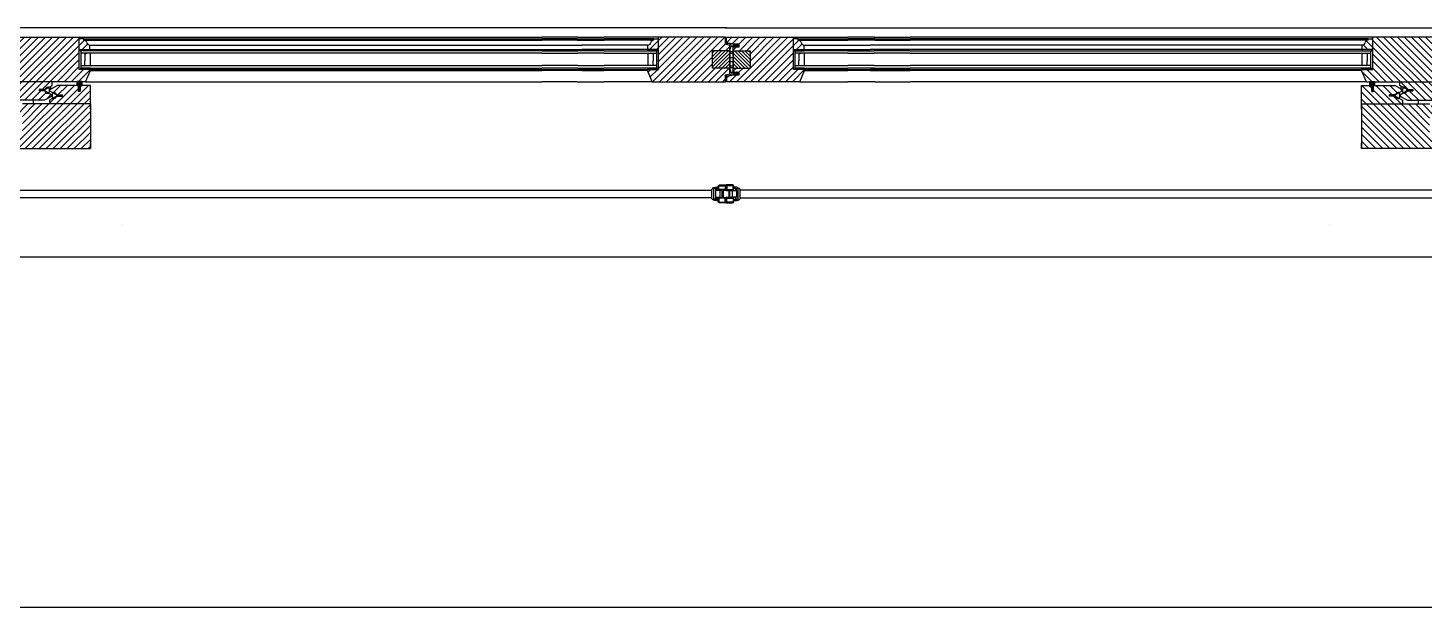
# Model space of a CAD drawing. Header units: inches. Extents: x 1985 to 11287, y 379 to 3234.
# Drawn here: x 8059.4 to 8129.9, y 1364.6 to 1393.8 of the extents above; entities that cross this region are included whole.
import ezdxf

# ---------------------------------------------------------------- set-up
doc = ezdxf.new("R2010")
doc.units = ezdxf.units.IN
doc.header["$MEASUREMENT"] = 0
for name, color, linetype in [('glass 99', 6, 'CONTINUOUS'), ('glazing tape 99', 7, 'CONTINUOUS'), ('hardware 99', 94, 'CONTINUOUS'), ('hatch 99', 1, 'CONTINUOUS'), ('screen 99', 4, 'CONTINUOUS'), ('separation 99', 3, 'CONTINUOUS'), ('weatherstripping 99', 5, 'CONTINUOUS'), ('wood detail 99', 7, 'CONTINUOUS')]:
    doc.layers.add(name, color=color, linetype=linetype)

msp = doc.modelspace()

# ---------------------------------------------------------------- hatches: boundary and pattern name
at = {"layer": 'glazing tape 99'}
h = msp.add_hatch(color=7, dxfattribs=at)
h.paths.add_polyline_path([(8062.045042, 1392.73813), (8062.545042, 1392.73813), (8062.545042, 1392.67563), (8062.045042, 1392.67563)])
h.paths.add_polyline_path([(8062.068542, 1391.80063), (8062.568542, 1391.80063), (8062.568542, 1391.73813), (8062.068542, 1391.73813)])
h = msp.add_hatch(color=7, dxfattribs=at)
h.paths.add_polyline_path([(8090.71704, 1392.73813), (8091.21704, 1392.73813), (8091.21704, 1392.67563), (8090.71704, 1392.67563)])
h.paths.add_polyline_path([(8090.69354, 1391.80063), (8091.19354, 1391.80063), (8091.19354, 1391.73813), (8090.69354, 1391.73813)])
h = msp.add_hatch(color=7, dxfattribs=at)
h.paths.add_polyline_path([(8098.60754, 1392.73813), (8098.10754, 1392.73813), (8098.10754, 1392.67563), (8098.60754, 1392.67563)])
h.paths.add_polyline_path([(8098.63104, 1391.80063), (8098.13104, 1391.80063), (8098.13104, 1391.73813), (8098.63104, 1391.73813)])
h = msp.add_hatch(color=7, dxfattribs=at)
h.paths.add_polyline_path([(8127.279539, 1392.73813), (8126.779539, 1392.73813), (8126.779539, 1392.67563), (8127.279539, 1392.67563)])
h.paths.add_polyline_path([(8127.256039, 1391.80063), (8126.756039, 1391.80063), (8126.756039, 1391.73813), (8127.256039, 1391.73813)])
at = {"layer": 'hardware 99'}
h = msp.add_hatch(dxfattribs=at)
h.set_pattern_fill('ANSI31', color=256, style=0)
h.set_pattern_definition([(45, (8413.92947, 96.95907), (-0.088388348, 0.088388348), [])])
h.paths.add_polyline_path([(8094.85304, 1392.67563), (8093.97804, 1392.67563), (8093.97804, 1391.80063), (8094.85304, 1391.80063)])
h = msp.add_hatch(dxfattribs=at)
h.set_pattern_fill('ANSI31', color=256, style=0)
h.set_pattern_definition([(135, (7775.94512, 96.95907), (0.088388348, 0.088388348), [])])
h.paths.add_polyline_path([(8095.02154, 1391.80063), (8095.89654, 1391.80063), (8095.89654, 1392.67563), (8095.02154, 1392.67563)])
at = {"layer": 'hatch 99'}
h = msp.add_hatch(dxfattribs=at)
h.set_pattern_fill('ANSI31', color=256, scale=2, style=0)
h.set_pattern_definition([(45, (8381.80447, 1085.89127), (-0.1767767, 0.1767767), [])])
h.paths.add_polyline_path([(8062.545042, 1392.96463, -0.375199902), (8062.388792, 1393.08963, 0.350781059), (8062.245664, 1393.21463), (8062.232542, 1393.21463), (8062.232542, 1393.27713), (8062.006027, 1393.27713), (8062.006027, 1392.73813), (8062.545042, 1392.73813)], flags=17)
h.paths.add_polyline_path([(8062.006027, 1393.36313), (8058.568542, 1393.36313), (8058.568542, 1391.11313), (8062.32747, 1391.11313), (8062.568542, 1391.67563), (8062.568542, 1391.73813), (8062.006027, 1391.73813)])
h.paths.add_polyline_path([(8059.985332, 1390.715256), (8060.266656, 1390.715256), (8060.631042, 1390.925634), (8060.631042, 1391.11313), (8058.568542, 1391.11313), (8058.568542, 1390.17563), (8060.256035, 1390.17563), (8060.631042, 1390.392141), (8060.631042, 1390.442378), (8060.266656, 1390.652756), (8059.985332, 1390.652756)])
h.paths.add_polyline_path([(8062.568542, 1390.92563), (8062.056189, 1390.92563), (8062.056189, 1390.612024), (8061.962189, 1390.612024), (8061.962189, 1390.92563), (8060.881035, 1390.92563), (8060.506042, 1390.709128), (8060.506042, 1390.658884), (8060.870422, 1390.44851), (8061.151752, 1390.44851), (8061.151752, 1390.38601), (8060.870422, 1390.38601), (8060.506042, 1390.175634), (8060.506042, 1389.98813), (8062.568542, 1389.98813)])
h.paths.add_polyline_path([(8062.568542, 1389.98813), (8059.131056, 1389.98813), (8059.131056, 1388.36313), (8058.568542, 1388.36313), (8058.568542, 1388.30063), (8058.809613, 1387.73813), (8062.568542, 1387.73813)])
h.paths.add_polyline_path([(8059.131056, 1389.90213), (8058.901242, 1389.90213), (8058.901242, 1389.83963), (8058.888979, 1389.83963, 0.35125577), (8058.748771, 1389.717442, -0.380557848), (8058.592042, 1389.58963), (8058.592042, 1389.36313), (8059.131056, 1389.36313)], flags=17)
h = msp.add_hatch(dxfattribs=at)
h.set_pattern_fill('ANSI31', color=256, scale=2, style=0)
h.set_pattern_definition([(45, (8381.80447, 269.52612), (-0.176776695, 0.176776695), [])])
h.paths.add_polyline_path([(8091.256055, 1393.27713), (8091.02624, 1393.27713), (8091.02624, 1393.21463), (8091.013977, 1393.21463, 0.35125577), (8090.873769, 1393.092442, -0.380557848), (8090.71704, 1392.96463), (8090.71704, 1392.73813), (8091.256055, 1392.73813)], flags=17)
h.paths.add_polyline_path([(8093.97804, 1392.67563), (8094.85304, 1392.67563), (8094.85304, 1392.956873), (8094.63104, 1393.019383), (8094.63104, 1393.36313), (8091.256055, 1393.36313), (8091.256055, 1391.73813), (8090.69354, 1391.73813), (8090.69354, 1391.67563), (8090.934612, 1391.11313), (8094.63104, 1391.11313), (8094.63104, 1391.456878), (8094.85304, 1391.519388), (8094.85304, 1391.80063), (8093.97804, 1391.80063)])
h.paths.add_polyline_path([(8098.068526, 1393.36313), (8094.69354, 1393.36313), (8094.69354, 1393.097505), (8095.02154, 1393.00663), (8095.291694, 1393.00663), (8095.33404, 1393.00663), (8095.33404, 1392.88163), (8095.02154, 1392.88163), (8095.02154, 1392.67563), (8095.89654, 1392.67563), (8095.89654, 1391.80063), (8095.02154, 1391.80063), (8095.02154, 1391.59463), (8095.33404, 1391.59463), (8095.33404, 1391.46963), (8095.02154, 1391.46963), (8094.69354, 1391.378755), (8094.69354, 1391.11313), (8098.389969, 1391.11313), (8098.63104, 1391.67563), (8098.63104, 1391.73813), (8098.068526, 1391.73813)])
h.paths.add_polyline_path([(8098.60754, 1392.96463, -0.380557848), (8098.450811, 1393.092442, 0.35125577), (8098.310603, 1393.21463), (8098.29834, 1393.21463), (8098.29834, 1393.27713), (8098.068526, 1393.27713), (8098.068526, 1392.73813), (8098.60754, 1392.73813)], flags=17)
h = msp.add_hatch(dxfattribs=at)
h.set_pattern_fill('ANSI31', color=256, scale=2, style=0)
h.set_pattern_definition([(135, (7779.89512, 96.95907), (0.176776695, 0.176776695), [])])
h.paths.add_polyline_path([(8126.779539, 1392.96463, 0.375199902), (8126.935789, 1393.08963, -0.350781059), (8127.078917, 1393.21463), (8127.092039, 1393.21463), (8127.092039, 1393.27713), (8127.318553, 1393.27713), (8127.318553, 1392.73813), (8126.779539, 1392.73813)], flags=17)
h.paths.add_polyline_path([(8127.318553, 1393.36313), (8130.756039, 1393.36313), (8130.756039, 1391.11313), (8126.99711, 1391.11313), (8126.756039, 1391.67563), (8126.756039, 1391.73813), (8127.318553, 1391.73813)])
h.paths.add_polyline_path([(8128.693539, 1390.925634), (8128.693539, 1391.11313), (8130.756039, 1391.11313), (8130.756039, 1390.17563), (8129.068546, 1390.17563), (8128.693539, 1390.392141), (8128.693539, 1390.442378), (8129.057925, 1390.652756), (8129.339249, 1390.652756), (8129.339249, 1390.715256), (8129.057925, 1390.715256)])
h.paths.add_polyline_path([(8126.756039, 1390.92563), (8127.268392, 1390.92563), (8127.268392, 1390.612024), (8127.362392, 1390.612024), (8127.362392, 1390.92563), (8128.443546, 1390.92563), (8128.818539, 1390.709128), (8128.818539, 1390.658884), (8128.454158, 1390.44851), (8128.172829, 1390.44851), (8128.172829, 1390.38601), (8128.454158, 1390.38601), (8128.818539, 1390.175634), (8128.818539, 1389.98813), (8126.756039, 1389.98813)])
h.paths.add_polyline_path([(8126.756039, 1389.98813), (8130.193525, 1389.98813), (8130.193525, 1388.36313), (8130.756039, 1388.36313), (8130.756039, 1388.30063), (8130.514967, 1387.73813), (8126.756039, 1387.73813)])
h.paths.add_polyline_path([(8130.193525, 1389.90213), (8130.423339, 1389.90213), (8130.423339, 1389.83963), (8130.435602, 1389.83963, -0.35125577), (8130.57581, 1389.717442, 0.380557848), (8130.732539, 1389.58963), (8130.732539, 1389.36313), (8130.193525, 1389.36313)], flags=17)
at = {"layer": 'weatherstripping 99'}
h = msp.add_hatch(dxfattribs=at)
h.set_pattern_fill('ANSI36', color=256, scale=0.125, angle=315, style=0)
h.set_pattern_definition([(90, (9652.121641, 1578.747933), (-0.015625, 0.02734375), [0.0390625, -0.0078125, 0, -0.0078125])])
h.paths.add_polyline_path([(8061.899689, 1391.109964), (8061.899689, 1390.955524), (8062.149689, 1390.955524), (8062.149689, 1391.123066)])
h = msp.add_hatch(dxfattribs=at)
h.set_pattern_fill('ANSI36', color=256, scale=0.125, angle=315, style=0)
h.set_pattern_definition([(90, (6537.20294, 1578.747933), (0.015625, 0.02734375), [0.0390625, -0.0078125, 0, -0.0078125])])
h.paths.add_polyline_path([(8127.424892, 1391.109964), (8127.424892, 1390.955524), (8127.174892, 1390.955524), (8127.174892, 1391.123066)])
for points in [[(8061.899689, 1390.955524), (8061.899689, 1390.92455), (8061.99521, 1390.924532), (8062.024937, 1390.890942), (8062.024937, 1390.831148), (8061.962689, 1390.874684), (8061.962689, 1390.846387), (8062.024937, 1390.802851), (8062.024937, 1390.723963), (8061.962689, 1390.767499), (8061.962689, 1390.739202), (8062.041437, 1390.672677), (8062.056189, 1390.672677), (8062.056189, 1390.92452), (8062.149689, 1390.924502), (8062.149689, 1390.955524)], [(8127.424892, 1390.955524), (8127.424892, 1390.92455), (8127.329371, 1390.924532), (8127.299644, 1390.890942), (8127.299644, 1390.831148), (8127.361892, 1390.874684), (8127.361892, 1390.846387), (8127.299644, 1390.802851), (8127.299644, 1390.723963), (8127.361892, 1390.767499), (8127.361892, 1390.739202), (8127.283144, 1390.672677), (8127.268391, 1390.672677), (8127.268391, 1390.92452), (8127.174892, 1390.924502), (8127.174892, 1390.955524)]]:
    msp.add_hatch(color=256, dxfattribs=at).paths.add_polyline_path(points)

# ---------------------------------------------------------------- linework, layer by layer
at = {"layer": 'glass 99', "color": 6}
for p, q in [((8085.364436, 1392.67563), (8062.045042, 1392.67563)), ((8062.099727, 1391.80063), (8062.099727, 1392.67563)), ((8085.364436, 1392.55063), (8062.099727, 1392.55063)), ((8062.283036, 1392.520639), (8062.390818, 1392.55063)), ((8062.283036, 1392.520639), (8062.283036, 1392.17563)), ((8062.547416, 1392.55063), (8062.547416, 1391.92563)), ((8085.364436, 1392.67563), (8087.178672, 1392.67563)), ((8085.364436, 1392.55063), (8087.178672, 1392.55063)), ((8088.510766, 1392.67563), (8087.178672, 1392.67563)), ((8088.510766, 1392.55063), (8087.178672, 1392.55063)), ((8088.510766, 1392.67563), (8091.21704, 1392.67563)), ((8088.510766, 1392.55063), (8091.162355, 1392.55063)), ((8090.71704, 1392.55063), (8090.71704, 1391.92563)), ((8090.981421, 1392.520639), (8090.873638, 1392.55063)), ((8090.981421, 1392.520639), (8090.981421, 1392.17563)), ((8091.162355, 1391.80063), (8091.162355, 1392.67563)), ((8100.813815, 1392.67563), (8098.10754, 1392.67563)), ((8098.162226, 1391.80063), (8098.162226, 1392.67563)), ((8100.813815, 1392.55063), (8098.162226, 1392.55063)), ((8098.34316, 1392.520639), (8098.450943, 1392.55063)), ((8098.34316, 1392.520639), (8098.34316, 1392.17563)), ((8098.60754, 1392.55063), (8098.60754, 1391.92563)), ((8100.813815, 1392.67563), (8102.145908, 1392.67563)), ((8100.813815, 1392.55063), (8102.145908, 1392.55063)), ((8103.960144, 1392.67563), (8102.145908, 1392.67563)), ((8103.960144, 1392.55063), (8102.145908, 1392.55063)), ((8103.960144, 1392.67563), (8127.279539, 1392.67563)), ((8103.960144, 1392.55063), (8127.224853, 1392.55063)), ((8126.777165, 1392.55063), (8126.777165, 1391.92563)), ((8127.041545, 1392.520639), (8126.933762, 1392.55063)), ((8127.041545, 1392.520639), (8127.041545, 1392.17563)), ((8127.224853, 1391.80063), (8127.224853, 1392.67563)), ((8062.068542, 1391.80063), (8085.364436, 1391.80063)), ((8062.099727, 1391.92563), (8085.364436, 1391.92563)), ((8062.283036, 1391.955622), (8062.283036, 1392.17563)), ((8062.283036, 1391.955622), (8062.390818, 1391.92563)), ((8087.178672, 1391.92563), (8085.364436, 1391.92563)), ((8087.178672, 1391.80063), (8085.364436, 1391.80063)), ((8087.178672, 1391.92563), (8088.510766, 1391.92563)), ((8087.178672, 1391.80063), (8088.510766, 1391.80063)), ((8091.162355, 1391.92563), (8088.510766, 1391.92563)), ((8091.19354, 1391.80063), (8088.510766, 1391.80063)), ((8090.981421, 1391.955622), (8090.873638, 1391.92563)), ((8090.981421, 1391.955622), (8090.981421, 1392.17563)), ((8098.13104, 1391.80063), (8100.813815, 1391.80063)), ((8098.162226, 1391.92563), (8100.813815, 1391.92563)), ((8098.34316, 1391.955622), (8098.34316, 1392.17563)), ((8098.34316, 1391.955622), (8098.450943, 1391.92563)), ((8102.145908, 1391.92563), (8100.813815, 1391.92563)), ((8102.145908, 1391.80063), (8100.813815, 1391.80063)), ((8102.145908, 1391.92563), (8103.960144, 1391.92563)), ((8102.145908, 1391.80063), (8103.960144, 1391.80063)), ((8127.224853, 1391.92563), (8103.960144, 1391.92563)), ((8127.256039, 1391.80063), (8103.960144, 1391.80063)), ((8127.041545, 1391.955622), (8126.933762, 1391.92563)), ((8127.041545, 1391.955622), (8127.041545, 1392.17563))]:
    msp.add_line(p, q, dxfattribs=at)
at = {"layer": 'glazing tape 99', "color": 7}
for p, q in [((8062.045042, 1392.73813), (8062.045042, 1392.67563)), ((8062.545042, 1392.73813), (8062.545042, 1392.67563)), ((8090.71704, 1392.73813), (8090.71704, 1392.67563)), ((8091.21704, 1392.73813), (8091.21704, 1392.67563)), ((8098.10754, 1392.73813), (8098.10754, 1392.67563)), ((8098.60754, 1392.73813), (8098.60754, 1392.67563)), ((8126.779539, 1392.73813), (8126.779539, 1392.67563)), ((8127.279539, 1392.73813), (8127.279539, 1392.67563))]:
    msp.add_line(p, q, dxfattribs=at)
at = {"layer": 'glazing tape 99'}
for p, q in [((8062.545042, 1392.67563), (8062.045042, 1392.67563)), ((8091.21704, 1392.67563), (8090.71704, 1392.67563)), ((8098.10754, 1392.67563), (8098.60754, 1392.67563)), ((8126.779539, 1392.67563), (8127.279539, 1392.67563)), ((8062.068542, 1391.80063), (8062.068542, 1391.73813)), ((8062.568542, 1391.80063), (8062.068542, 1391.80063)), ((8062.568542, 1391.80063), (8062.568542, 1391.73813)), ((8090.69354, 1391.80063), (8091.19354, 1391.80063)), ((8090.69354, 1391.80063), (8090.69354, 1391.73813)), ((8091.19354, 1391.80063), (8091.19354, 1391.73813)), ((8098.13104, 1391.80063), (8098.13104, 1391.73813)), ((8098.63104, 1391.80063), (8098.13104, 1391.80063)), ((8098.63104, 1391.80063), (8098.63104, 1391.73813)), ((8126.756039, 1391.80063), (8126.756039, 1391.73813)), ((8126.756039, 1391.80063), (8127.256039, 1391.80063)), ((8127.256039, 1391.80063), (8127.256039, 1391.73813))]:
    msp.add_line(p, q, dxfattribs=at)
at = {"layer": 'hardware 99'}
for p, q in [((8094.63104, 1393.06313), (8094.817612, 1393.06313)), ((8094.85304, 1392.67563), (8094.85304, 1391.80063)), ((8094.85304, 1392.64313), (8095.02154, 1392.64313)), ((8094.85304, 1392.55313), (8095.02154, 1392.55313)), ((8095.02154, 1392.67563), (8095.02154, 1391.80063)), ((8094.85304, 1392.33813), (8095.02154, 1392.33813)), ((8094.85304, 1392.13813), (8095.02154, 1392.13813)), ((8094.85304, 1391.92313), (8095.02154, 1391.92313)), ((8094.85304, 1391.83313), (8095.02154, 1391.83313)), ((8094.63104, 1391.41313), (8094.817612, 1391.41313))]:
    msp.add_line(p, q, dxfattribs=at)
at = {"layer": 'screen 99'}
for p, q in [((8093.949693, 1385.216815), (8093.949693, 1385.674796)), ((8094.051001, 1385.759659), (8093.983791, 1385.728318)), ((8094.048118, 1385.15053), (8094.048118, 1385.74108)), ((8094.067803, 1385.733206), (8094.067803, 1385.748954)), ((8094.15048, 1385.713521), (8094.087488, 1385.713521)), ((8094.126858, 1385.615096), (8094.126858, 1385.276514)), ((8094.327645, 1385.615096), (8094.126858, 1385.615096)), ((8094.15048, 1385.713521), (8094.15048, 1385.615096)), ((8094.34733, 1385.595411), (8094.34733, 1385.296199)), ((8094.97725, 1385.595411), (8094.97725, 1385.296199)), ((8094.996935, 1385.615096), (8095.197722, 1385.615096)), ((8095.1741, 1385.713521), (8095.237092, 1385.713521)), ((8095.1741, 1385.713521), (8095.1741, 1385.615096)), ((8095.197722, 1385.615096), (8095.197722, 1385.276514)), ((8095.256777, 1385.733206), (8095.256777, 1385.748954)), ((8095.27358, 1385.759659), (8095.34079, 1385.728318)), ((8095.276462, 1385.15053), (8095.276462, 1385.74108)), ((8095.374887, 1385.216815), (8095.374887, 1385.674796)), ((8094.051001, 1385.131952), (8093.983791, 1385.163293)), ((8094.067803, 1385.158404), (8094.067803, 1385.142656)), ((8094.15048, 1385.178089), (8094.087488, 1385.178089)), ((8094.126858, 1385.276514), (8094.327645, 1385.276514)), ((8094.15048, 1385.178089), (8094.15048, 1385.276514)), ((8095.197722, 1385.276514), (8094.996935, 1385.276514)), ((8095.1741, 1385.178089), (8095.1741, 1385.276514)), ((8095.1741, 1385.178089), (8095.237092, 1385.178089)), ((8095.256777, 1385.158404), (8095.256777, 1385.142656)), ((8095.27358, 1385.131952), (8095.34079, 1385.163293))]:
    msp.add_line(p, q, dxfattribs=at)
for points in [[(8035.664925, 1385.642655), (8093.949693, 1385.642655)], [(8153.659655, 1385.642655), (8095.374887, 1385.642655)], [(8093.949693, 1385.248955), (8035.664925, 1385.248955)], [(8095.374887, 1385.248955), (8153.659655, 1385.248955)]]:
    msp.add_lwpolyline(points, dxfattribs=at)
for points in [[(8094.248905, 1385.74108), (8094.197724, 1385.74108, 0.414213562), (8094.185913, 1385.729269), (8094.185913, 1385.630844, -0.414213562), (8094.178039, 1385.62297), (8094.158354, 1385.62297, -0.414213562), (8094.15048, 1385.630844), (8094.15048, 1385.709584, 0.414213562), (8094.138669, 1385.721395), (8094.083551, 1385.721395, -0.414213562), (8094.07174, 1385.733206), (8094.07174, 1385.74108, -0.414213562), (8094.11111, 1385.78045), (8094.248905, 1385.78045, 0.414213562), (8094.26859, 1385.800135), (8094.26859, 1385.831631, -0.414213562), (8094.335519, 1385.89856), (8094.634731, 1385.89856, -0.414213562), (8094.66229, 1385.871001), (8094.66229, 1385.650529, -0.414213562), (8094.634731, 1385.62297), (8094.524495, 1385.62297, 0.414213562), (8094.512684, 1385.611159), (8094.512684, 1385.280451, 0.414213562), (8094.524495, 1385.26864), (8094.634731, 1385.26864, -0.414213562), (8094.66229, 1385.241081), (8094.66229, 1385.020609, -0.414213562), (8094.634731, 1384.99305), (8094.335519, 1384.99305, -0.414213562), (8094.26859, 1385.059979), (8094.26859, 1385.091475, 0.414213562), (8094.248905, 1385.11116), (8094.11111, 1385.11116, -0.414213562), (8094.07174, 1385.15053), (8094.07174, 1385.158404, -0.414213562), (8094.083551, 1385.170215), (8094.138669, 1385.170215, 0.414213562), (8094.15048, 1385.182026), (8094.15048, 1385.260766, -0.414213562), (8094.158354, 1385.26864), (8094.178039, 1385.26864, -0.414213562), (8094.185913, 1385.260766), (8094.185913, 1385.162341, 0.414213562), (8094.197724, 1385.15053), (8094.256779, 1385.15053, 0.414213562), (8094.26859, 1385.162341), (8094.26859, 1385.22927, -0.414213562), (8094.30796, 1385.26864), (8094.453629, 1385.26864, 0.414213562), (8094.46544, 1385.280451), (8094.46544, 1385.427948, -0.131652498), (8094.466495, 1385.431885), (8094.472259, 1385.441868, 0.267949192), (8094.472259, 1385.449742), (8094.466495, 1385.459726, -0.131652498), (8094.46544, 1385.463663), (8094.46544, 1385.611159, 0.414213562), (8094.453629, 1385.62297), (8094.30796, 1385.62297, -0.414213562), (8094.26859, 1385.66234), (8094.26859, 1385.729269, 0.414213562), (8094.256779, 1385.74108), (8094.197724, 1385.74108)], [(8095.075675, 1385.74108), (8095.126856, 1385.74108, -0.414213562), (8095.138667, 1385.729269), (8095.138667, 1385.630844, 0.414213562), (8095.146541, 1385.62297), (8095.166226, 1385.62297, 0.414213562), (8095.1741, 1385.630844), (8095.1741, 1385.709584, -0.414213562), (8095.185911, 1385.721395), (8095.241029, 1385.721395, 0.414213562), (8095.25284, 1385.733206), (8095.25284, 1385.74108, 0.414213562), (8095.21347, 1385.78045), (8095.075675, 1385.78045, -0.414213562), (8095.05599, 1385.800135), (8095.05599, 1385.831631, 0.414213562), (8094.989061, 1385.89856), (8094.689849, 1385.89856, 0.414213562), (8094.66229, 1385.871001), (8094.66229, 1385.650529, 0.414213562), (8094.689849, 1385.62297), (8094.800085, 1385.62297, -0.414213562), (8094.811896, 1385.611159), (8094.811896, 1385.280451, -0.414213562), (8094.800085, 1385.26864), (8094.689849, 1385.26864, 0.414213562), (8094.66229, 1385.241081), (8094.66229, 1385.020609, 0.414213562), (8094.689849, 1384.99305), (8094.989061, 1384.99305, 0.414213562), (8095.05599, 1385.059979), (8095.05599, 1385.091475, -0.414213562), (8095.075675, 1385.11116), (8095.21347, 1385.11116, 0.414213562), (8095.25284, 1385.15053), (8095.25284, 1385.158404, 0.414213562), (8095.241029, 1385.170215), (8095.185911, 1385.170215, -0.414213562), (8095.1741, 1385.182026), (8095.1741, 1385.260766, 0.414213562), (8095.166226, 1385.26864), (8095.146541, 1385.26864, 0.414213562), (8095.138667, 1385.260766), (8095.138667, 1385.162341, -0.414213562), (8095.126856, 1385.15053), (8095.067801, 1385.15053, -0.414213562), (8095.05599, 1385.162341), (8095.05599, 1385.22927, 0.414213562), (8095.01662, 1385.26864), (8094.870951, 1385.26864, -0.414213562), (8094.85914, 1385.280451), (8094.85914, 1385.427948, 0.131652498), (8094.858085, 1385.431885), (8094.852321, 1385.441868, -0.267949192), (8094.852321, 1385.449742), (8094.858085, 1385.459726, 0.131652498), (8094.85914, 1385.463663), (8094.85914, 1385.611159, -0.414213562), (8094.870951, 1385.62297), (8095.01662, 1385.62297, 0.414213562), (8095.05599, 1385.66234), (8095.05599, 1385.729269, -0.414213562), (8095.067801, 1385.74108), (8095.126856, 1385.74108)]]:
    msp.add_lwpolyline(points, format="xyb", dxfattribs=at)
for points in [[(8094.335519, 1385.85919), (8094.611109, 1385.85919, -0.414213562), (8094.62292, 1385.847379), (8094.62292, 1385.674151, -0.414213562), (8094.611109, 1385.66234), (8094.319771, 1385.66234, -0.414213562), (8094.30796, 1385.674151), (8094.30796, 1385.831631, -0.414213562)], [(8094.989061, 1385.85919), (8094.713471, 1385.85919, 0.414213562), (8094.70166, 1385.847379), (8094.70166, 1385.674151, 0.414213562), (8094.713471, 1385.66234), (8095.004809, 1385.66234, 0.414213562), (8095.01662, 1385.674151), (8095.01662, 1385.831631, 0.414213562)], [(8094.335519, 1385.03242), (8094.611109, 1385.03242, 0.414213562), (8094.62292, 1385.044231), (8094.62292, 1385.217459, 0.414213562), (8094.611109, 1385.22927), (8094.319771, 1385.22927, 0.414213562), (8094.30796, 1385.217459), (8094.30796, 1385.059979, 0.414213562)], [(8094.989061, 1385.03242), (8094.713471, 1385.03242, -0.414213562), (8094.70166, 1385.044231), (8094.70166, 1385.217459, -0.414213562), (8094.713471, 1385.22927), (8095.004809, 1385.22927, -0.414213562), (8095.01662, 1385.217459), (8095.01662, 1385.059979, -0.414213562)]]:
    msp.add_lwpolyline(points, format="xyb", close=True, dxfattribs=at)
for centre, radius, start, end in [((8094.008748, 1385.674796), 0.059055, 115, 180), ((8094.055992, 1385.748954), 0.011811, 0, 115), ((8094.087488, 1385.733206), 0.019685, 180, 270), ((8094.327645, 1385.595411), 0.019685, 0, 90), ((8094.996935, 1385.595411), 0.019685, 90, 180), ((8095.237092, 1385.733206), 0.019685, 270, 0), ((8095.268588, 1385.748954), 0.011811, 65, 180), ((8095.315832, 1385.674796), 0.059055, 0, 65), ((8094.008748, 1385.216815), 0.059055, 180, 245), ((8094.055992, 1385.142656), 0.011811, 245, 0), ((8094.087488, 1385.158404), 0.019685, 90, 180), ((8094.327645, 1385.296199), 0.019685, 270, 0), ((8094.996935, 1385.296199), 0.019685, 180, 270), ((8095.237092, 1385.158404), 0.019685, 0, 90), ((8095.268588, 1385.142656), 0.011811, 180, 295), ((8095.315832, 1385.216815), 0.059055, 295, 0)]:
    msp.add_arc(centre, radius, start, end, dxfattribs=at)
for centre, start_param, end_param in [((8094.041917, 1385.74108), -1.570796327, 0), ((8095.282664, 1385.15053), 1.570796327, 3.141592654)]:
    msp.add_ellipse(centre, major_axis=(0, 0.014342), ratio=0.432412463, start_param=start_param, end_param=end_param, dxfattribs=at)
at = {"layer": 'screen 99', "extrusion": (0, 0, -1)}
for centre, start_param, end_param in [((8095.282664, 1385.74108), -1.570796327, 0), ((8094.041917, 1385.15053), 1.570796327, 3.141592654)]:
    msp.add_ellipse(centre, major_axis=(0, 0.014342), ratio=0.432412463, start_param=start_param, end_param=end_param, dxfattribs=at)
at = {"layer": 'separation 99'}
msp.add_line((7876.573778, 1364.573262), (8279.57197, 1364.573262), dxfattribs=at)
at = {"layer": 'weatherstripping 99'}
for p, q in [((8095.002464, 1393.00663), (8094.811596, 1393.064797)), ((8094.811596, 1393.064797), (8094.901041, 1393.00663)), ((8094.858809, 1392.954506), (8094.858809, 1392.70663)), ((8094.858809, 1392.70663), (8094.885949, 1392.810141)), ((8094.961694, 1392.94363), (8094.961694, 1392.905361)), ((8095.001694, 1392.885361), (8094.981694, 1392.885361)), ((8095.291694, 1393.00663), (8095.002464, 1393.00663)), ((8095.122107, 1392.94363), (8095.021694, 1392.94363)), ((8095.021694, 1392.94363), (8095.021694, 1392.905361)), ((8095.122107, 1392.94363), (8095.063838, 1392.885361)), ((8095.106264, 1392.885361), (8095.063838, 1392.885361)), ((8095.164533, 1392.94363), (8095.106264, 1392.885361)), ((8095.249268, 1392.94363), (8095.164533, 1392.94363)), ((8095.249268, 1392.94363), (8095.190999, 1392.885361)), ((8095.233425, 1392.885361), (8095.190999, 1392.885361)), ((8095.291694, 1392.94363), (8095.233425, 1392.885361)), ((8095.291694, 1393.00663), (8095.291694, 1392.94363)), ((8094.858712, 1391.521755), (8094.858712, 1391.76963)), ((8094.858712, 1391.76963), (8094.885852, 1391.66612)), ((8061.899689, 1390.92455), (8061.899689, 1391.123066)), ((8062.149689, 1391.123066), (8061.899689, 1391.123066)), ((8062.149689, 1390.924502), (8062.149689, 1391.123066)), ((8095.002367, 1391.46963), (8094.811506, 1391.411439)), ((8094.811506, 1391.411439), (8094.900944, 1391.46963)), ((8094.961597, 1391.53263), (8094.961597, 1391.570899)), ((8095.001597, 1391.590899), (8094.981597, 1391.590899)), ((8095.291597, 1391.46963), (8095.002367, 1391.46963)), ((8095.021597, 1391.53263), (8095.021597, 1391.570899)), ((8095.12201, 1391.53263), (8095.021597, 1391.53263)), ((8095.12201, 1391.53263), (8095.063741, 1391.590899)), ((8095.106167, 1391.590899), (8095.063741, 1391.590899)), ((8095.164436, 1391.53263), (8095.106167, 1391.590899)), ((8095.24917, 1391.53263), (8095.164436, 1391.53263)), ((8095.24917, 1391.53263), (8095.190901, 1391.590899)), ((8095.233328, 1391.590899), (8095.190901, 1391.590899)), ((8095.291597, 1391.53263), (8095.233328, 1391.590899)), ((8095.291597, 1391.46963), (8095.291597, 1391.53263)), ((8127.174892, 1390.924502), (8127.174892, 1391.123066)), ((8127.174892, 1391.123066), (8127.424892, 1391.123066)), ((8127.424892, 1390.92455), (8127.424892, 1391.123066)), ((8059.985332, 1390.684006), (8060.266582, 1390.684006)), ((8061.151752, 1390.41726), (8060.870502, 1390.41726)), ((8062.149689, 1390.955524), (8061.899689, 1390.955524)), ((8061.899689, 1390.92455), (8061.99521, 1390.924532)), ((8062.024937, 1390.831148), (8061.962689, 1390.874684)), ((8061.962689, 1390.846387), (8061.962689, 1390.874684)), ((8062.024937, 1390.802851), (8061.962689, 1390.846387)), ((8062.024937, 1390.723963), (8061.962689, 1390.767499)), ((8061.962689, 1390.739202), (8061.962689, 1390.767499)), ((8062.041437, 1390.672677), (8061.962689, 1390.739202)), ((8061.99521, 1390.924532), (8062.024937, 1390.890942)), ((8062.024937, 1390.890942), (8062.024937, 1390.831148)), ((8062.024937, 1390.802851), (8062.024937, 1390.723963)), ((8062.041437, 1390.672677), (8062.056189, 1390.672677)), ((8062.056189, 1390.672677), (8062.041437, 1390.672677)), ((8062.056189, 1390.92452), (8062.149689, 1390.924502)), ((8062.056189, 1390.92452), (8062.056189, 1390.672677)), ((8127.174892, 1390.955524), (8127.424892, 1390.955524)), ((8127.268391, 1390.92452), (8127.174892, 1390.924502)), ((8127.268391, 1390.92452), (8127.268391, 1390.672677)), ((8127.268391, 1390.672677), (8127.283144, 1390.672677)), ((8127.283143, 1390.672677), (8127.268392, 1390.672677)), ((8127.283144, 1390.672677), (8127.361892, 1390.739202)), ((8127.329371, 1390.924532), (8127.299644, 1390.890942)), ((8127.299644, 1390.890942), (8127.299644, 1390.831148)), ((8127.299644, 1390.831148), (8127.361892, 1390.874684)), ((8127.299644, 1390.802851), (8127.361892, 1390.846387)), ((8127.299644, 1390.802851), (8127.299644, 1390.723963)), ((8127.299644, 1390.723963), (8127.361892, 1390.767499)), ((8127.424892, 1390.92455), (8127.329371, 1390.924532)), ((8127.361892, 1390.846387), (8127.361892, 1390.874684)), ((8127.361892, 1390.739202), (8127.361892, 1390.767499)), ((8128.172829, 1390.41726), (8128.454079, 1390.41726)), ((8129.339249, 1390.684006), (8129.057999, 1390.684006))]:
    msp.add_line(p, q, dxfattribs=at)
for centre, radius, start, end in [((8094.916358, 1392.95105), 0.057652, 105.40721178, 176.56354738), ((8095.084958, 1392.785454), 0.200534, 127.92856287, 172.92856287), ((8094.981694, 1392.905361), 0.02, 180, 270), ((8095.001694, 1392.905361), 0.02, 270, 360), ((8094.916261, 1391.525211), 0.057652, 183.43645262, 254.59278822), ((8095.084861, 1391.690807), 0.200534, 187.07143713, 232.07143713), ((8094.981597, 1391.570899), 0.02, 90, 180), ((8095.001597, 1391.570899), 0.02, 0, 90), ((8060.422832, 1390.684006), 0.15625, 94.19804756, 265.80195244), ((8060.415969, 1390.777505), 0.0625, 29.91128578, 94.19804756), ((8060.415969, 1390.590508), 0.0625, 265.80195244, 330.08871422), ((8060.253444, 1390.684006), 0.25, 330.08871422, 29.91128578), ((8060.883639, 1390.41726), 0.25, 150.08871422, 209.91128578), ((8060.721115, 1390.510758), 0.0625, 85.80195244, 150.08871422), ((8060.721115, 1390.323761), 0.0625, 209.91128578, 274.19804756), ((8060.714252, 1390.41726), 0.15625, 274.19804756, 85.80195244), ((8128.610329, 1390.41726), 0.15625, 94.19804756, 265.80195244), ((8128.603466, 1390.510758), 0.0625, 29.91128578, 94.19804756), ((8128.603466, 1390.323761), 0.0625, 265.80195244, 330.08871422), ((8128.440941, 1390.41726), 0.25, 330.08871422, 29.91128578), ((8129.071137, 1390.684006), 0.25, 150.08871422, 209.91128578), ((8128.908612, 1390.777505), 0.0625, 85.80195244, 150.08871422), ((8128.908612, 1390.590508), 0.0625, 209.91128578, 274.19804756), ((8128.901749, 1390.684006), 0.15625, 274.19804756, 85.80195244)]:
    msp.add_arc(centre, radius, start, end, dxfattribs=at)
at = {"layer": 'wood detail 99'}
for p, q in [((8094.69354, 1393.83188), (8026.443543, 1393.83188)), ((8094.63104, 1393.83188), (8162.881037, 1393.83188)), ((8058.568542, 1393.36313), (8062.006027, 1393.36313)), ((8062.006027, 1393.36313), (8085.364436, 1393.36313)), ((8062.232542, 1393.27713), (8085.364436, 1393.27713)), ((8062.232542, 1393.21463), (8085.364436, 1393.21463)), ((8087.178672, 1393.36313), (8085.364436, 1393.36313)), ((8087.151887, 1393.27713), (8085.364436, 1393.27713)), ((8087.151887, 1393.21463), (8085.364436, 1393.21463)), ((8087.151887, 1393.27713), (8088.510766, 1393.27713)), ((8087.151887, 1393.21463), (8088.510766, 1393.21463)), ((8087.178672, 1393.36313), (8088.510766, 1393.36313)), ((8091.256055, 1393.36313), (8088.510766, 1393.36313)), ((8091.02624, 1393.27713), (8088.510766, 1393.27713)), ((8091.02624, 1393.21463), (8088.510766, 1393.21463)), ((8094.63104, 1393.019383), (8094.63104, 1393.36313)), ((8094.69354, 1393.097505), (8094.69354, 1393.36313)), ((8094.69354, 1393.097505), (8095.02154, 1393.00663)), ((8098.068526, 1393.36313), (8100.813815, 1393.36313)), ((8098.29834, 1393.27713), (8100.813815, 1393.27713)), ((8098.29834, 1393.21463), (8100.813815, 1393.21463)), ((8102.145908, 1393.36313), (8100.813815, 1393.36313)), ((8102.172694, 1393.27713), (8100.813815, 1393.27713)), ((8102.172694, 1393.21463), (8100.813815, 1393.21463)), ((8102.145908, 1393.36313), (8103.960144, 1393.36313)), ((8102.172694, 1393.27713), (8103.960144, 1393.27713)), ((8102.172694, 1393.21463), (8103.960144, 1393.21463)), ((8127.318553, 1393.36313), (8103.960144, 1393.36313)), ((8127.092039, 1393.27713), (8103.960144, 1393.27713)), ((8127.092039, 1393.21463), (8103.960144, 1393.21463)), ((8130.756039, 1393.36313), (8127.318553, 1393.36313)), ((8062.545042, 1392.96463), (8085.364436, 1392.96463)), ((8062.545042, 1392.73813), (8085.364436, 1392.73813)), ((8085.364436, 1392.96463), (8087.375101, 1392.96463)), ((8085.364436, 1392.73813), (8087.375101, 1392.73813)), ((8088.510766, 1392.96463), (8087.375101, 1392.96463)), ((8088.510766, 1392.73813), (8087.375101, 1392.73813)), ((8090.71704, 1392.96463), (8088.510766, 1392.96463)), ((8090.71704, 1392.73813), (8088.510766, 1392.73813)), ((8093.97804, 1391.80063), (8093.97804, 1392.67563)), ((8094.85304, 1392.67563), (8093.97804, 1392.67563)), ((8094.63104, 1393.019383), (8094.85304, 1392.956873)), ((8094.85304, 1391.519388), (8094.85304, 1392.956873)), ((8095.02154, 1393.00663), (8095.33404, 1393.00663)), ((8095.02154, 1391.59463), (8095.02154, 1392.88163)), ((8095.02154, 1392.88163), (8095.33404, 1392.88163)), ((8095.02154, 1392.67563), (8095.89654, 1392.67563)), ((8095.33404, 1392.88163), (8095.33404, 1393.00663)), ((8095.89654, 1391.80063), (8095.89654, 1392.67563)), ((8098.60754, 1392.96463), (8100.813815, 1392.96463)), ((8098.60754, 1392.73813), (8100.813815, 1392.73813)), ((8100.813815, 1392.96463), (8101.94948, 1392.96463)), ((8100.813815, 1392.73813), (8101.94948, 1392.73813)), ((8103.960144, 1392.96463), (8101.94948, 1392.96463)), ((8103.960144, 1392.73813), (8101.94948, 1392.73813)), ((8126.779539, 1392.96463), (8103.960144, 1392.96463)), ((8126.779539, 1392.73813), (8103.960144, 1392.73813)), ((8062.568542, 1391.73813), (8062.006027, 1391.73813)), ((8062.568542, 1391.67563), (8062.568542, 1391.73813)), ((8085.364436, 1391.73813), (8062.568542, 1391.73813)), ((8085.364436, 1391.73813), (8087.375101, 1391.73813)), ((8088.510766, 1391.73813), (8087.375101, 1391.73813)), ((8088.510766, 1391.73813), (8090.69354, 1391.73813)), ((8090.69354, 1391.73813), (8091.256055, 1391.73813)), ((8090.69354, 1391.67563), (8090.69354, 1391.73813)), ((8094.85304, 1391.80063), (8093.97804, 1391.80063)), ((8094.85304, 1391.791861), (8094.85304, 1391.692112)), ((8095.02154, 1391.80063), (8095.89654, 1391.80063)), ((8098.63104, 1391.73813), (8098.068526, 1391.73813)), ((8100.813815, 1391.73813), (8098.63104, 1391.73813)), ((8098.63104, 1391.67563), (8098.63104, 1391.73813)), ((8100.813815, 1391.73813), (8101.94948, 1391.73813)), ((8103.960144, 1391.73813), (8101.94948, 1391.73813)), ((8103.960144, 1391.73813), (8126.756039, 1391.73813)), ((8126.756039, 1391.67563), (8126.756039, 1391.73813)), ((8126.756039, 1391.73813), (8127.318553, 1391.73813)), ((8060.631042, 1390.925634), (8060.631042, 1391.11313)), ((8062.32747, 1391.11313), (8085.364436, 1391.11313)), ((8087.13403, 1391.11313), (8085.364436, 1391.11313)), ((8087.13403, 1391.11313), (8088.510766, 1391.11313)), ((8090.934612, 1391.11313), (8088.510766, 1391.11313)), ((8094.63104, 1391.456878), (8094.85304, 1391.519388)), ((8094.63104, 1391.11313), (8094.63104, 1391.456878)), ((8094.69354, 1391.378755), (8095.02154, 1391.46963)), ((8094.69354, 1391.11313), (8094.69354, 1391.378755)), ((8094.69354, 1391.378755), (8094.69354, 1391.11313)), ((8095.02154, 1391.59463), (8095.33404, 1391.59463)), ((8095.02154, 1391.46963), (8095.33404, 1391.46963)), ((8095.33404, 1391.46963), (8095.33404, 1391.59463)), ((8098.389969, 1391.11313), (8100.813815, 1391.11313)), ((8102.190551, 1391.11313), (8100.813815, 1391.11313)), ((8102.190551, 1391.11313), (8103.960144, 1391.11313)), ((8126.99711, 1391.11313), (8103.960144, 1391.11313)), ((8128.693539, 1390.925634), (8128.693539, 1391.11313)), ((8059.985332, 1390.715256), (8059.985332, 1390.652756)), ((8060.212529, 1390.684006), (8060.631042, 1390.925634)), ((8060.212529, 1390.684006), (8060.631042, 1390.442378)), ((8060.212529, 1390.684006), (8060.631042, 1390.442378)), ((8060.631042, 1390.392141), (8060.256035, 1390.17563)), ((8060.631042, 1390.392141), (8060.256035, 1390.17563)), ((8060.506042, 1390.709128), (8060.881035, 1390.92563)), ((8060.506042, 1390.658884), (8060.506042, 1390.709128)), ((8060.506042, 1390.658884), (8060.506042, 1390.709128)), ((8060.506042, 1390.658887), (8060.506042, 1390.709125)), ((8060.506042, 1390.658884), (8060.924549, 1390.41726)), ((8060.506042, 1390.658884), (8060.870422, 1390.44851)), ((8060.924549, 1390.41726), (8060.506042, 1390.175634)), ((8060.870422, 1390.38601), (8060.506042, 1390.175634)), ((8060.56854, 1390.745212), (8060.56854, 1390.889549)), ((8060.631042, 1390.442378), (8060.631042, 1390.392141)), ((8060.631042, 1390.442378), (8060.631042, 1390.392141)), ((8061.151752, 1390.38601), (8061.151752, 1390.44851)), ((8061.962189, 1390.612024), (8061.962189, 1390.92563)), ((8062.056189, 1390.92563), (8062.056189, 1390.672677)), ((8062.056189, 1390.612024), (8062.056189, 1390.92452)), ((8062.568542, 1389.98813), (8062.568542, 1390.92563)), ((8062.568542, 1389.722505), (8062.568542, 1390.45688)), ((8126.756039, 1389.98813), (8126.756039, 1390.92563)), ((8126.756039, 1389.722505), (8126.756039, 1390.45688)), ((8127.268392, 1390.92563), (8127.268392, 1390.672677)), ((8127.268392, 1390.612024), (8127.268392, 1390.92452)), ((8127.362392, 1390.612024), (8127.362392, 1390.92563)), ((8128.172829, 1390.38601), (8128.172829, 1390.44851)), ((8128.818539, 1390.658884), (8128.400032, 1390.41726)), ((8128.400032, 1390.41726), (8128.818539, 1390.175634)), ((8128.818539, 1390.709128), (8128.443546, 1390.92563)), ((8128.818539, 1390.658884), (8128.454158, 1390.44851)), ((8128.454158, 1390.38601), (8128.818539, 1390.175634)), ((8129.112051, 1390.684006), (8128.693539, 1390.925634)), ((8129.112051, 1390.684006), (8128.693539, 1390.442378)), ((8129.112051, 1390.684006), (8128.693539, 1390.442378)), ((8128.693539, 1390.442378), (8128.693539, 1390.392141)), ((8128.693539, 1390.442378), (8128.693539, 1390.392141)), ((8128.693539, 1390.392141), (8129.068546, 1390.17563)), ((8128.693539, 1390.392141), (8129.068546, 1390.17563)), ((8128.75604, 1390.745212), (8128.75604, 1390.889549)), ((8128.818539, 1390.658884), (8128.818539, 1390.709128)), ((8128.818539, 1390.658884), (8128.818539, 1390.709128)), ((8128.818539, 1390.658887), (8128.818539, 1390.709125)), ((8129.339249, 1390.715256), (8129.339249, 1390.652756)), ((8059.69354, 1389.98813), (8059.69354, 1390.17563)), ((8060.506042, 1390.175634), (8060.506042, 1389.98813)), ((8062.568542, 1389.98813), (8062.568542, 1387.73813)), ((8126.756039, 1389.98813), (8126.756039, 1387.73813)), ((8128.818539, 1390.175634), (8128.818539, 1389.98813)), ((8129.63104, 1389.98813), (8129.63104, 1390.17563)), ((8062.568542, 1387.73813), (8062.568542, 1388.003755)), ((8126.756039, 1387.73813), (8126.756039, 1388.003755)), ((8064.193542, 1383.89438), (8064.193542, 1383.89438)), ((8125.131039, 1383.89438), (8125.131039, 1383.89438)), ((7989.693545, 1382.26938), (8199.631036, 1382.26938))]:
    msp.add_line(p, q, dxfattribs=at)
at = {"layer": 'wood detail 99', "color": 0}
for p, q in [((8094.69354, 1393.83188), (8096.31854, 1393.83188)), ((8095.371449, 1393.83188), (8096.31854, 1393.83188)), ((8094.63104, 1393.36313), (8091.256055, 1393.36313)), ((8094.69354, 1393.36313), (8098.068526, 1393.36313)), ((8062.32747, 1391.11313), (8058.568542, 1391.11313)), ((8062.32747, 1391.11313), (8058.568542, 1391.11313)), ((8090.934612, 1391.11313), (8094.63104, 1391.11313)), ((8098.389969, 1391.11313), (8094.69354, 1391.11313)), ((8126.99711, 1391.11313), (8130.756039, 1391.11313)), ((8126.99711, 1391.11313), (8130.756039, 1391.11313)), ((8061.962189, 1390.92563), (8060.881035, 1390.92563)), ((8062.568542, 1390.92563), (8062.056189, 1390.92563)), ((8126.756039, 1390.92563), (8127.268392, 1390.92563)), ((8127.362392, 1390.92563), (8128.443546, 1390.92563)), ((8060.256035, 1390.17563), (8058.568542, 1390.17563)), ((8062.506042, 1389.98813), (8059.131056, 1389.98813)), ((8062.568542, 1389.98813), (8059.131056, 1389.98813)), ((8062.568542, 1389.98813), (8059.131056, 1389.98813)), ((8126.756039, 1389.98813), (8130.193525, 1389.98813)), ((8126.756039, 1389.98813), (8130.193525, 1389.98813)), ((8126.818539, 1389.98813), (8130.193525, 1389.98813)), ((8129.068546, 1390.17563), (8130.756039, 1390.17563)), ((8058.809613, 1387.73813), (8062.506042, 1387.73813)), ((8058.809613, 1387.73813), (8062.568542, 1387.73813)), ((8130.514967, 1387.73813), (8126.756039, 1387.73813)), ((8130.514967, 1387.73813), (8126.818539, 1387.73813))]:
    msp.add_line(p, q, dxfattribs=at)
at = {"layer": 'wood detail 99', "color": 7}
for p, q in [((8062.006027, 1391.73813), (8062.006027, 1393.36313)), ((8062.232542, 1393.27713), (8062.006027, 1393.27713)), ((8062.232542, 1393.21463), (8062.232542, 1393.27713)), ((8091.02624, 1393.27713), (8091.256055, 1393.27713)), ((8091.02624, 1393.21463), (8091.02624, 1393.27713)), ((8091.256055, 1391.73813), (8091.256055, 1393.36313)), ((8098.068526, 1391.73813), (8098.068526, 1393.36313)), ((8098.29834, 1393.27713), (8098.068526, 1393.27713)), ((8098.29834, 1393.21463), (8098.29834, 1393.27713)), ((8127.092039, 1393.21463), (8127.092039, 1393.27713)), ((8127.092039, 1393.27713), (8127.318553, 1393.27713)), ((8127.318553, 1391.73813), (8127.318553, 1393.36313)), ((8062.006027, 1392.73813), (8062.545042, 1392.73813)), ((8062.545042, 1392.73813), (8062.545042, 1392.96463)), ((8090.71704, 1392.73813), (8090.71704, 1392.96463)), ((8091.256055, 1392.73813), (8090.71704, 1392.73813)), ((8098.068526, 1392.73813), (8098.60754, 1392.73813)), ((8098.60754, 1392.73813), (8098.60754, 1392.96463)), ((8126.779539, 1392.73813), (8126.779539, 1392.96463)), ((8127.318553, 1392.73813), (8126.779539, 1392.73813)), ((8062.32747, 1391.11313), (8062.568542, 1391.67563)), ((8062.568542, 1391.67563), (8085.364436, 1391.67563)), ((8087.375101, 1391.67563), (8085.364436, 1391.67563)), ((8087.375101, 1391.67563), (8088.510766, 1391.67563)), ((8090.69354, 1391.67563), (8088.510766, 1391.67563)), ((8090.934612, 1391.11313), (8090.69354, 1391.67563)), ((8098.389969, 1391.11313), (8098.63104, 1391.67563)), ((8098.63104, 1391.67563), (8100.813815, 1391.67563)), ((8101.94948, 1391.67563), (8100.813815, 1391.67563)), ((8101.94948, 1391.67563), (8103.960144, 1391.67563)), ((8126.756039, 1391.67563), (8103.960144, 1391.67563)), ((8126.99711, 1391.11313), (8126.756039, 1391.67563)), ((8060.266661, 1390.715256), (8059.985332, 1390.715256)), ((8060.266661, 1390.652756), (8059.985332, 1390.652756)), ((8060.870422, 1390.44851), (8061.151752, 1390.44851)), ((8060.870422, 1390.38601), (8061.151752, 1390.38601)), ((8062.056189, 1390.612024), (8061.962189, 1390.612024)), ((8127.268392, 1390.612024), (8127.362392, 1390.612024)), ((8128.454158, 1390.44851), (8128.172829, 1390.44851)), ((8128.454158, 1390.38601), (8128.172829, 1390.38601)), ((8129.057919, 1390.715256), (8129.339249, 1390.715256)), ((8129.057919, 1390.652756), (8129.339249, 1390.652756))]:
    msp.add_line(p, q, dxfattribs=at)
for centre, radius, start, end in [((8062.239103, 1393.062676), 0.152097, 10.20801971, 92.47236379), ((8062.538481, 1393.116585), 0.152097, 190.2080197, 272.47236379), ((8090.723601, 1393.116585), 0.152097, 267.52763621, 349.7919803), ((8091.020109, 1393.066058), 0.148699, 87.63677393, 170.87877352), ((8098.304472, 1393.066058), 0.148699, 9.12122648, 92.36322607), ((8098.600979, 1393.116585), 0.152097, 190.2080197, 272.47236379), ((8126.7861, 1393.116585), 0.152097, 267.52763621, 349.7919803), ((8127.085478, 1393.062676), 0.152097, 87.52763621, 169.79198029)]:
    msp.add_arc(centre, radius, start, end, dxfattribs=at)

doc.saveas('drawing.dxf')
